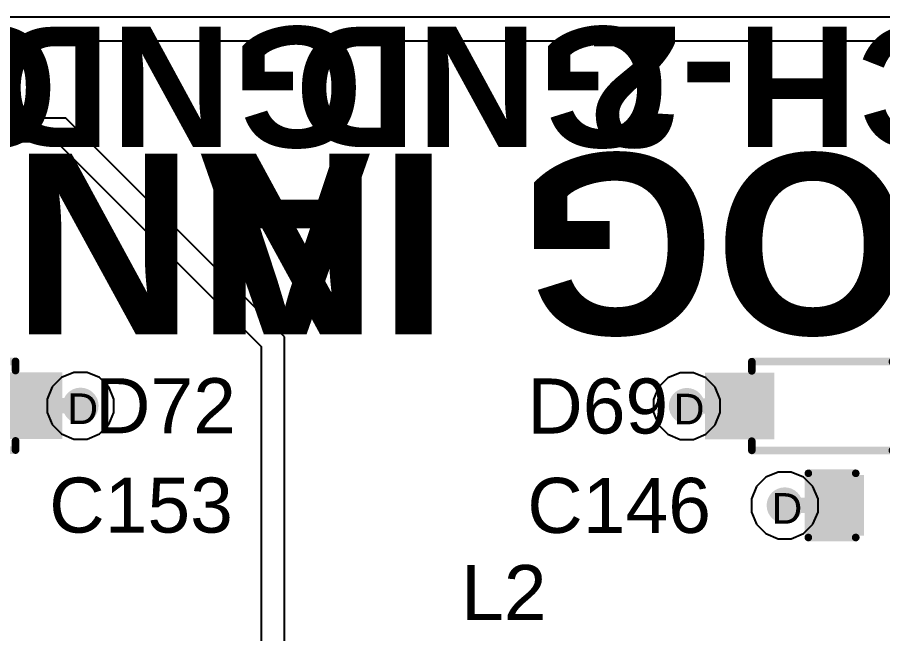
# Model space of a CAD drawing. Header units: inches. Extents: x -11 to 5428, y 0 to 5423.
# Drawn here: x 196.88 to 211.26, y 89.33 to 99.57 of the extents above; entities that cross this region are included whole.
import ezdxf

# ---------------------------------------------------------------- set-up
doc = ezdxf.new("R2010")
doc.units = ezdxf.units.IN
for name, color, linetype in [('Bottom Layer', 5, 'Continuous'), ('Drill Drawing', 1, 'Continuous'), ('GND', 16, 'Continuous'), ('PWR', 76, 'Continuous'), ('Top Layer', 1, 'Continuous'), ('Top Overlay', 2, 'Continuous'), ('Top Paste', 8, 'Continuous'), ('Top Solder', 216, 'Continuous'), ('Via Holes', 16, 'Continuous')]:
    doc.layers.add(name, color=color, linetype=linetype)
doc.styles.add('Arial', font='', dxfattribs={"height": 0.2})
doc.styles.add('Arial_Bold', font='', dxfattribs={"height": 0.2})
doc.styles.get('Arial').set_extended_font_data('Arial')
doc.styles.get('Arial_Bold').set_extended_font_data('Arial', bold=True)

# ---------------------------------------------------------------- blocks, each defined once
blk = doc.blocks.new('SOD_123_630')
at = {"layer": 'Top Layer'}
for points in [[(-1.1, 0.45), (-1.1, -0.45), (-2.05, -0.45), (-2.05, 0.45)], [(2.05, 0.45), (2.05, -0.45), (1.1, -0.45), (1.1, 0.45)]]:
    blk.add_hatch(color=1, dxfattribs=at).paths.add_polyline_path(points)
at = {"layer": 'Top Overlay'}
for points in [[(0.965, 0.508), (2.819, 0.508), (2.819, 0.8), (0.965, 0.8)], [(2.12, -0.787), (2.819, -0.787), (2.819, 0.787), (2.12, 0.787)], [(0.965, -0.8), (2.819, -0.8), (2.819, -0.508), (0.965, -0.508)]]:
    blk.add_hatch(color=2, dxfattribs=at).paths.add_polyline_path(points)
at = {"layer": 'Top Paste'}
for points in [[(-1.1, 0.45), (-1.1, -0.45), (-2.05, -0.45), (-2.05, 0.45)], [(2.05, 0.45), (2.05, -0.45), (1.1, -0.45), (1.1, 0.45)]]:
    blk.add_hatch(color=8, dxfattribs=at).paths.add_polyline_path(points)
at = {"layer": 'Top Solder'}
for points in [[(-0.998, 0.552), (-0.998, -0.552), (-2.152, -0.552), (-2.152, 0.552)], [(2.152, 0.552), (2.152, -0.552), (0.998, -0.552), (0.998, 0.552)]]:
    blk.add_hatch(color=216, dxfattribs=at).paths.add_polyline_path(points)
at = {"layer": 'Top Overlay'}
for points in [[(0.965, 0.737, 0.127, 0.127, 0), (-1.372, 0.737, 0.127, 0.127, 0)], [(-1.372, 0.737, 0.127, 0.127, 0), (-1.372, 0.584, 0.127, 0.127, 0)], [(-1.372, -0.584, 0.127, 0.127, 0), (-1.372, -0.737, 0.127, 0.127, 0)], [(0.965, -0.737, 0.127, 0.127, 0), (-1.372, -0.737, 0.127, 0.127, 0)]]:
    blk.add_lwpolyline(points, format="xyseb", dxfattribs=at)
for points in [[(-1.403, 0.737, 0.0635, 0.0635, 1), (-1.34, 0.737, 0.0635, 0.0635, 1)], [(-1.403, 0.737, 0.0635, 0.0635, 1), (-1.34, 0.737, 0.0635, 0.0635, 1)], [(0.933, 0.737, 0.0635, 0.0635, 1), (0.997, 0.737, 0.0635, 0.0635, 1)], [(-1.403, 0.584, 0.0635, 0.0635, 1), (-1.34, 0.584, 0.0635, 0.0635, 1)], [(-1.403, -0.584, 0.0635, 0.0635, 1), (-1.34, -0.584, 0.0635, 0.0635, 1)], [(-1.403, -0.737, 0.0635, 0.0635, 1), (-1.34, -0.737, 0.0635, 0.0635, 1)], [(-1.403, -0.737, 0.0635, 0.0635, 1), (-1.34, -0.737, 0.0635, 0.0635, 1)], [(0.933, -0.737, 0.0635, 0.0635, 1), (0.997, -0.737, 0.0635, 0.0635, 1)]]:
    blk.add_lwpolyline(points, format="xyseb", close=True, dxfattribs=at)
blk = doc.blocks.new('SOD_123_632')
at = {"layer": 'Top Layer'}
for points in [[(-1.1, 0.45), (-1.1, -0.45), (-2.05, -0.45), (-2.05, 0.45)], [(2.05, 0.45), (2.05, -0.45), (1.1, -0.45), (1.1, 0.45)]]:
    blk.add_hatch(color=1, dxfattribs=at).paths.add_polyline_path(points)
at = {"layer": 'Top Overlay'}
for points in [[(0.965, 0.508), (2.819, 0.508), (2.819, 0.8), (0.965, 0.8)], [(2.12, -0.787), (2.819, -0.787), (2.819, 0.787), (2.12, 0.787)], [(0.965, -0.8), (2.819, -0.8), (2.819, -0.508), (0.965, -0.508)]]:
    blk.add_hatch(color=2, dxfattribs=at).paths.add_polyline_path(points)
at = {"layer": 'Top Paste'}
for points in [[(-1.1, 0.45), (-1.1, -0.45), (-2.05, -0.45), (-2.05, 0.45)], [(2.05, 0.45), (2.05, -0.45), (1.1, -0.45), (1.1, 0.45)]]:
    blk.add_hatch(color=8, dxfattribs=at).paths.add_polyline_path(points)
at = {"layer": 'Top Solder'}
for points in [[(-0.998, 0.552), (-0.998, -0.552), (-2.152, -0.552), (-2.152, 0.552)], [(2.152, 0.552), (2.152, -0.552), (0.998, -0.552), (0.998, 0.552)]]:
    blk.add_hatch(color=216, dxfattribs=at).paths.add_polyline_path(points)
at = {"layer": 'Top Overlay'}
for points in [[(-1.372, 0.737, 0.127, 0.127, 0), (0.965, 0.737, 0.127, 0.127, 0)], [(-1.372, 0.584, 0.127, 0.127, 0), (-1.372, 0.737, 0.127, 0.127, 0)], [(-1.372, -0.737, 0.127, 0.127, 0), (-1.372, -0.584, 0.127, 0.127, 0)], [(-1.372, -0.737, 0.127, 0.127, 0), (0.965, -0.737, 0.127, 0.127, 0)]]:
    blk.add_lwpolyline(points, format="xyseb", dxfattribs=at)
for points in [[(-1.403, 0.737, 0.0635, 0.0635, 1), (-1.34, 0.737, 0.0635, 0.0635, 1)], [(-1.403, 0.737, 0.0635, 0.0635, 1), (-1.34, 0.737, 0.0635, 0.0635, 1)], [(0.933, 0.737, 0.0635, 0.0635, 1), (0.997, 0.737, 0.0635, 0.0635, 1)], [(-1.403, 0.584, 0.0635, 0.0635, 1), (-1.34, 0.584, 0.0635, 0.0635, 1)], [(-1.403, -0.584, 0.0635, 0.0635, 1), (-1.34, -0.584, 0.0635, 0.0635, 1)], [(-1.403, -0.737, 0.0635, 0.0635, 1), (-1.34, -0.737, 0.0635, 0.0635, 1)], [(-1.403, -0.737, 0.0635, 0.0635, 1), (-1.34, -0.737, 0.0635, 0.0635, 1)], [(0.933, -0.737, 0.0635, 0.0635, 1), (0.997, -0.737, 0.0635, 0.0635, 1)]]:
    blk.add_lwpolyline(points, format="xyseb", close=True, dxfattribs=at)
blk = doc.blocks.new('C___0603_787')
at = {"layer": 'Top Layer'}
for points in [[(-0.381, 0.444), (-0.381, -0.445), (-1.143, -0.445), (-1.143, 0.444)], [(1.143, 0.444), (1.143, -0.445), (0.381, -0.445), (0.381, 0.444)]]:
    blk.add_hatch(color=1, dxfattribs=at).paths.add_polyline_path(points)
at = {"layer": 'Top Paste'}
for points in [[(-0.381, 0.444), (-0.381, -0.445), (-1.143, -0.445), (-1.143, 0.444)], [(1.143, 0.444), (1.143, -0.445), (0.381, -0.445), (0.381, 0.444)]]:
    blk.add_hatch(color=8, dxfattribs=at).paths.add_polyline_path(points)
at = {"layer": 'Top Solder'}
for points in [[(-0.321, 0.504), (-0.321, -0.505), (-1.203, -0.505), (-1.203, 0.504)], [(1.203, 0.504), (1.203, -0.505), (0.321, -0.505), (0.321, 0.504)]]:
    blk.add_hatch(color=216, dxfattribs=at).paths.add_polyline_path(points)
at = {"layer": 'Top Overlay'}
for points in [[(-0.457, 0.533, 0.127, 0.127, 0), (-1.245, 0.533, 0.127, 0.127, 0)], [(-1.245, 0.533, 0.127, 0.127, 0), (-1.245, -0.533, 0.127, 0.127, 0)], [(1.245, 0.533, 0.127, 0.127, 0), (0.457, 0.533, 0.127, 0.127, 0)], [(1.245, 0.533, 0.127, 0.127, 0), (1.245, -0.533, 0.127, 0.127, 0)], [(-0.457, -0.533, 0.127, 0.127, 0), (-1.245, -0.533, 0.127, 0.127, 0)], [(1.245, -0.533, 0.127, 0.127, 0), (0.457, -0.533, 0.127, 0.127, 0)]]:
    blk.add_lwpolyline(points, format="xyseb", dxfattribs=at)
for points in [[(-1.276, 0.533, 0.0635, 0.0635, 1), (-1.213, 0.533, 0.0635, 0.0635, 1)], [(-1.276, 0.533, 0.0635, 0.0635, 1), (-1.213, 0.533, 0.0635, 0.0635, 1)], [(-0.489, 0.533, 0.0635, 0.0635, 1), (-0.425, 0.533, 0.0635, 0.0635, 1)], [(0.425, 0.533, 0.0635, 0.0635, 1), (0.489, 0.533, 0.0635, 0.0635, 1)], [(1.213, 0.533, 0.0635, 0.0635, 1), (1.276, 0.533, 0.0635, 0.0635, 1)], [(1.213, 0.533, 0.0635, 0.0635, 1), (1.276, 0.533, 0.0635, 0.0635, 1)], [(-1.276, -0.533, 0.0635, 0.0635, 1), (-1.213, -0.533, 0.0635, 0.0635, 1)], [(-1.276, -0.533, 0.0635, 0.0635, 1), (-1.213, -0.533, 0.0635, 0.0635, 1)], [(-0.489, -0.533, 0.0635, 0.0635, 1), (-0.425, -0.533, 0.0635, 0.0635, 1)], [(0.425, -0.533, 0.0635, 0.0635, 1), (0.489, -0.533, 0.0635, 0.0635, 1)], [(1.213, -0.533, 0.0635, 0.0635, 1), (1.276, -0.533, 0.0635, 0.0635, 1)], [(1.213, -0.533, 0.0635, 0.0635, 1), (1.276, -0.533, 0.0635, 0.0635, 1)]]:
    blk.add_lwpolyline(points, format="xyseb", close=True, dxfattribs=at)

msp = doc.modelspace()

# ---------------------------------------------------------------- hatches: boundary and pattern name
at = {"layer": 'Bottom Layer'}
h = msp.add_hatch(color=5, dxfattribs=at)
edge = h.paths.add_edge_path()
edge.add_arc((197.931, 93.116), 0.3, 0, 360)
h = msp.add_hatch(color=5, dxfattribs=at)
edge = h.paths.add_edge_path()
edge.add_arc((208.009, 93.111), 0.3, 0, 360)
h = msp.add_hatch(color=5, dxfattribs=at)
edge = h.paths.add_edge_path()
edge.add_arc((209.635, 91.46), 0.3, 0, 360)
at = {"layer": 'GND'}
h = msp.add_hatch(color=16, dxfattribs=at)
edge = h.paths.add_edge_path()
edge.add_arc((197.931, 93.116), 0.3, 0, 360)
h = msp.add_hatch(color=16, dxfattribs=at)
edge = h.paths.add_edge_path()
edge.add_arc((208.009, 93.111), 0.3, 0, 360)
h = msp.add_hatch(color=16, dxfattribs=at)
edge = h.paths.add_edge_path()
edge.add_arc((209.635, 91.46), 0.3, 0, 360)
at = {"layer": 'PWR'}
h = msp.add_hatch(color=76, dxfattribs=at)
edge = h.paths.add_edge_path()
edge.add_arc((197.931, 93.116), 0.3, 0, 360)
h = msp.add_hatch(color=76, dxfattribs=at)
edge = h.paths.add_edge_path()
edge.add_arc((208.009, 93.111), 0.3, 0, 360)
h = msp.add_hatch(color=76, dxfattribs=at)
edge = h.paths.add_edge_path()
edge.add_arc((209.635, 91.46), 0.3, 0, 360)
at = {"layer": 'Top Layer'}
h = msp.add_hatch(color=1, dxfattribs=at)
edge = h.paths.add_edge_path()
edge.add_arc((197.931, 93.116), 0.3, 0, 360)
h = msp.add_hatch(color=1, dxfattribs=at)
edge = h.paths.add_edge_path()
edge.add_arc((208.009, 93.111), 0.3, 0, 360)
h = msp.add_hatch(color=1, dxfattribs=at)
edge = h.paths.add_edge_path()
edge.add_arc((209.635, 91.46), 0.3, 0, 360)
at = {"layer": 'Via Holes'}
h = msp.add_hatch(color=7, dxfattribs=at)
edge = h.paths.add_edge_path()
edge.add_arc((197.931, 93.116), 0.15, 0, 360)
h = msp.add_hatch(color=7, dxfattribs=at)
edge = h.paths.add_edge_path()
edge.add_arc((208.009, 93.111), 0.15, 0, 360)
h = msp.add_hatch(color=7, dxfattribs=at)
edge = h.paths.add_edge_path()
edge.add_arc((209.635, 91.46), 0.15, 0, 360)

# ---------------------------------------------------------------- linework, layer by layer
at = {"layer": 'GND'}
for p, q in [((316.535, 99.568), (10.349, 99.568)), ((10.737, 99.18), (316.535, 99.18))]:
    msp.add_line(p, q, dxfattribs=at)
at = {"layer": 'PWR'}
for p, q in [((197.688, 97.892), (33.528, 97.892)), ((201.32, 94.259), (197.688, 97.892)), ((33.689, 97.503), (197.527, 97.503)), ((197.527, 97.503), (200.932, 94.098)), ((201.32, 84.717), (201.32, 94.259)), ((200.932, 94.098), (200.932, 84.717)), ((197.821, 93.67), (197.617, 93.586)), ((198.041, 93.67), (197.821, 93.67)), ((198.245, 93.586), (198.041, 93.67)), ((207.898, 93.665), (207.695, 93.581)), ((208.119, 93.665), (207.898, 93.665)), ((208.323, 93.581), (208.119, 93.665)), ((197.617, 93.586), (197.461, 93.43)), ((198.4, 93.43), (198.245, 93.586)), ((207.695, 93.581), (207.539, 93.425)), ((208.478, 93.425), (208.323, 93.581)), ((197.461, 93.43), (197.377, 93.227)), ((198.485, 93.227), (198.4, 93.43)), ((207.539, 93.425), (207.455, 93.221)), ((208.563, 93.221), (208.478, 93.425)), ((197.377, 93.227), (197.377, 93.006)), ((198.485, 93.006), (198.485, 93.227)), ((207.455, 93.221), (207.455, 93.001)), ((208.563, 93.001), (208.563, 93.221)), ((197.377, 93.006), (197.461, 92.803)), ((198.4, 92.803), (198.485, 93.006)), ((207.455, 93.001), (207.539, 92.797)), ((208.478, 92.797), (208.563, 93.001)), ((197.461, 92.803), (197.617, 92.647)), ((198.245, 92.647), (198.4, 92.803)), ((207.539, 92.797), (207.695, 92.642)), ((208.323, 92.642), (208.478, 92.797)), ((197.617, 92.647), (197.821, 92.562)), ((198.041, 92.562), (198.245, 92.647)), ((207.695, 92.642), (207.898, 92.557)), ((208.119, 92.557), (208.323, 92.642)), ((197.821, 92.562), (198.041, 92.562)), ((207.898, 92.557), (208.119, 92.557)), ((209.321, 91.93), (209.165, 91.774)), ((209.524, 92.014), (209.321, 91.93)), ((209.745, 92.014), (209.524, 92.014)), ((209.949, 91.93), (209.745, 92.014)), ((210.104, 91.774), (209.949, 91.93)), ((209.165, 91.774), (209.081, 91.57)), ((210.189, 91.57), (210.104, 91.774)), ((209.081, 91.57), (209.081, 91.35)), ((210.189, 91.35), (210.189, 91.57)), ((209.081, 91.35), (209.165, 91.146)), ((210.104, 91.146), (210.189, 91.35)), ((209.165, 91.146), (209.321, 90.991)), ((209.949, 90.991), (210.104, 91.146)), ((209.321, 90.991), (209.524, 90.906)), ((209.745, 90.906), (209.949, 90.991)), ((209.524, 90.906), (209.745, 90.906))]:
    msp.add_line(p, q, dxfattribs=at)
at = {"layer": 'Top Layer'}
for points in [[(197.054, 93.116, 0.254, 0.254, 0), (197.931, 93.116, 0.254, 0.254, 0)], [(208.009, 93.111, 0.254, 0.254, 0), (208.885, 93.111, 0.254, 0.254, 0)], [(209.635, 91.46, 0.254, 0.254, 0), (210.511, 91.46, 0.254, 0.254, 0)]]:
    msp.add_lwpolyline(points, format="xyseb", dxfattribs=at)
for points in [[(196.991, 93.116, 0.127, 0.127, 1), (197.118, 93.116, 0.127, 0.127, 1)], [(197.867, 93.116, 0.127, 0.127, 1), (197.994, 93.116, 0.127, 0.127, 1)], [(207.945, 93.111, 0.127, 0.127, 1), (208.072, 93.111, 0.127, 0.127, 1)], [(208.822, 93.111, 0.127, 0.127, 1), (208.949, 93.111, 0.127, 0.127, 1)], [(209.571, 91.46, 0.127, 0.127, 1), (209.698, 91.46, 0.127, 0.127, 1)], [(210.448, 91.46, 0.127, 0.127, 1), (210.575, 91.46, 0.127, 0.127, 1)]]:
    msp.add_lwpolyline(points, format="xyseb", close=True, dxfattribs=at)

# ---------------------------------------------------------------- block references
at = {"rotation": 180}
for name, p in [('SOD_123_630', (195.479, 93.116)), ('C___0603_787', (211.273, 91.46))]:
    msp.add_blockref(name, p, dxfattribs=at)
msp.add_blockref('SOD_123_632', (210.46, 93.111))

# ---------------------------------------------------------------- texts
at = {"layer": 'Drill Drawing', "style": 'Arial'}
for p in [(197.711, 92.812), (207.789, 92.807), (209.415, 91.156)]:
    msp.add_text('D', height=0.508, dxfattribs=at).set_placement(p)
at = {"layer": 'Top Overlay', "style": 'Arial_Bold'}
for s, height, p in [('CH-1', 2, (197.542, 99.413)), ('GND', 2, (202.622, 99.411)), ('GND', 2, (207.702, 99.411)), ('CH-2', 2, (212.872, 99.413)), ('ANALOG OUT', 3, (202.845, 97.303)), ('ANALOG IN', 3, (223.368, 97.303))]:
    msp.add_text(s, height=height, rotation=180, dxfattribs=at).set_placement(p)
at = {"layer": 'Top Overlay', "style": 'Arial'}
for s, p in [('D72', (198.171, 92.659)), ('D69', (205.356, 92.654)), ('C153', (197.41, 91.008)), ('C146', (205.356, 91.003)), ('L2', (204.256, 89.555))]:
    msp.add_text(s, height=0.9144, dxfattribs=at).set_placement(p)

doc.saveas('drawing.dxf')
